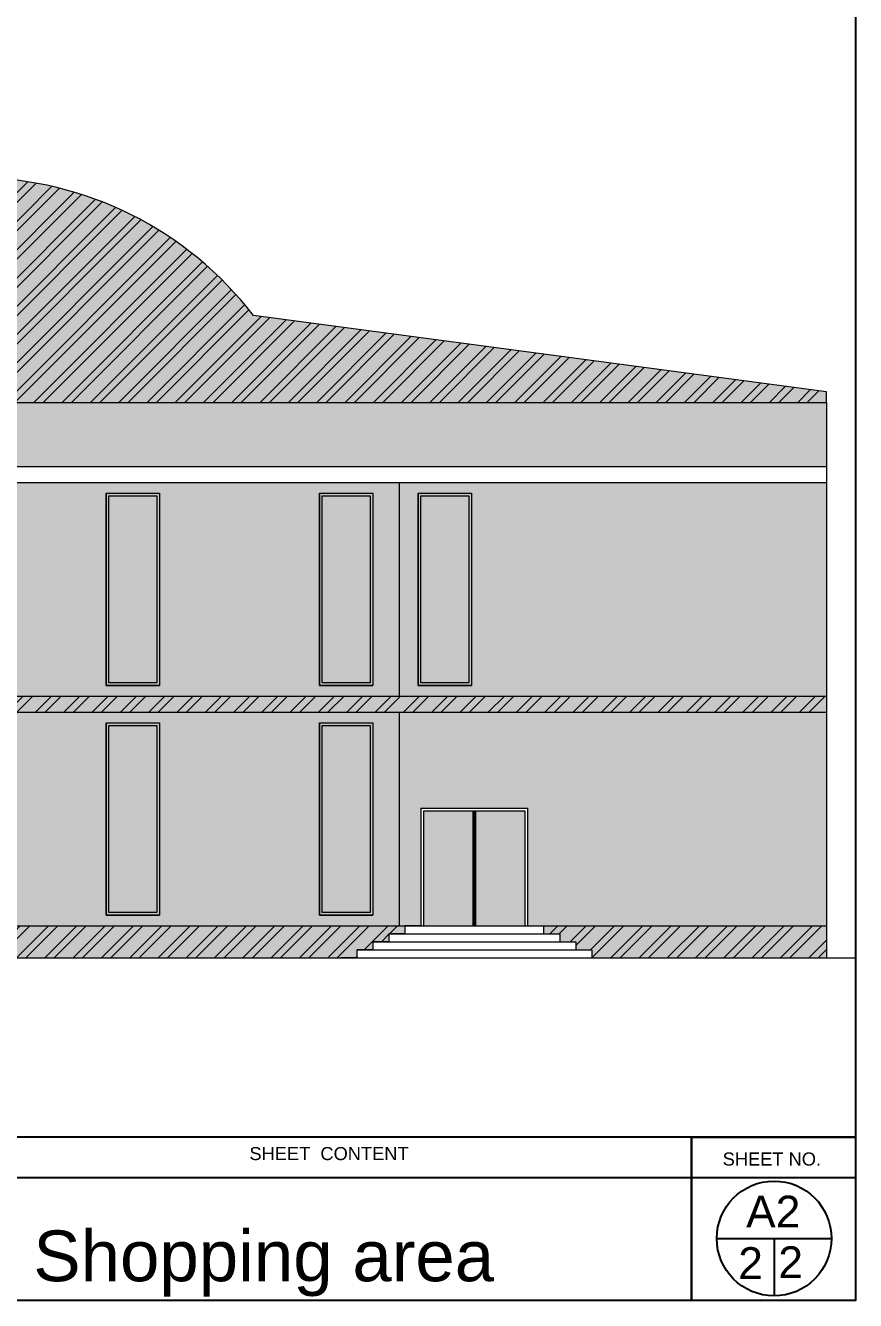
# Model space of a CAD drawing. Header units: inches. Extents: x 17 to 458, y 103 to 566.
# Drawn here: x 425.4 to 458.1, y 217.4 to 267.7 of the extents above; entities that cross this region are included whole.
import ezdxf

# ---------------------------------------------------------------- set-up
doc = ezdxf.new("R2010")
doc.units = ezdxf.units.IN
doc.header["$MEASUREMENT"] = 0
doc.styles.get("Standard").update_dxf_attribs({"font": 'arial.ttf'})
pattern_1 = [(45, (60.07, 198.5654), (-0.5579989, 0.5579989), []), (45, (60.442, 198.5654), (-0.5579989, 0.5579989), [])]

msp = doc.modelspace()

# ---------------------------------------------------------------- hatches: boundary and pattern name
at = {"lineweight": 0, "true_color": 0xcd6928}
h = msp.add_hatch(color=32, dxfattribs=at)
h.dxf.hatch_style = 1
h.paths.add_polyline_path([(412.45821, 256.47505), (389.60976, 253.23949), (389.60976, 252.81862), (456.94882, 252.81862), (456.94882, 253.23949), (434.34954, 256.23968, 0.4864023)])
at = {"lineweight": 0, "true_color": 0xf8d731}
h = msp.add_hatch(dxfattribs=at)
h.set_pattern_fill('ANSI32', color=40, scale=2.104346)
h.set_pattern_definition(pattern_1)
h.paths.add_polyline_path([(456.94882, 252.81862), (456.94882, 253.23949), (434.34954, 256.23968, 0.4864023), (412.45821, 256.47505), (389.60976, 253.23949), (389.60976, 252.81862)])
at = {"lineweight": 0, "true_color": 0xcd6928}
h = msp.add_hatch(color=32, dxfattribs=at)
h.dxf.hatch_style = 1
h.paths.add_polyline_path([(389.60976, 252.81862), (389.60976, 250.29341), (456.94882, 250.29341), (456.94882, 252.81862)])
at = {"lineweight": 0, "true_color": 0xfeeab9}
h = msp.add_hatch(color=254, dxfattribs=at)
h.dxf.hatch_style = 1
h.paths.add_polyline_path([(440.11405, 249.6621), (389.60976, 249.6621), (389.60976, 241.24472), (440.11405, 241.24472)])
h.paths.add_polyline_path([(394.87062, 249.24123), (396.97497, 249.24123), (396.97497, 241.66559), (394.87062, 241.66559)], flags=16)
h.paths.add_polyline_path([(394.97584, 249.13602), (396.86975, 249.13602), (396.86975, 241.77081), (394.97584, 241.77081)], flags=0)
h.paths.add_polyline_path([(403.288, 249.24123), (405.39235, 249.24123), (405.39235, 241.66559), (403.288, 241.66559)], flags=16)
h.paths.add_polyline_path([(403.39322, 249.13602), (405.28713, 249.13602), (405.28713, 241.77081), (403.39322, 241.77081)], flags=0)
h.paths.add_polyline_path([(411.70539, 249.24123), (413.80973, 249.24123), (413.80973, 241.66559), (411.70539, 241.66559)], flags=16)
h.paths.add_polyline_path([(411.8106, 249.13602), (413.70451, 249.13602), (413.70451, 241.77081), (411.8106, 241.77081)], flags=0)
h.paths.add_polyline_path([(420.12277, 249.24123), (422.22711, 249.24123), (422.22711, 241.66559), (420.12277, 241.66559)], flags=16)
h.paths.add_polyline_path([(420.22799, 249.13602), (422.1219, 249.13602), (422.1219, 241.77081), (420.22799, 241.77081)], flags=0)
h.paths.add_polyline_path([(428.54015, 249.24123), (430.6445, 249.24123), (430.6445, 241.66559), (428.54015, 241.66559)], flags=16)
h.paths.add_polyline_path([(428.64537, 249.13602), (430.53928, 249.13602), (430.53928, 241.77081), (428.64537, 241.77081)], flags=0)
h.paths.add_polyline_path([(436.95753, 249.24123), (439.06188, 249.24123), (439.06188, 241.66559), (436.95753, 241.66559)], flags=16)
h.paths.add_polyline_path([(437.06275, 249.13602), (438.95666, 249.13602), (438.95666, 241.77081), (437.06275, 241.77081)], flags=0)
h.paths.add_polyline_path([(440.11405, 240.61342), (389.60976, 240.61342), (389.60976, 232.19603), (440.11405, 232.19603)])
h.paths.add_polyline_path([(394.87062, 240.19255), (396.97497, 240.19255), (396.97497, 232.6169), (394.87062, 232.6169)], flags=16)
h.paths.add_polyline_path([(394.97584, 240.08733), (396.86975, 240.08733), (396.86975, 232.72212), (394.97584, 232.72212)], flags=0)
h.paths.add_polyline_path([(403.288, 240.19255), (405.39235, 240.19255), (405.39235, 232.6169), (403.288, 232.6169)], flags=16)
h.paths.add_polyline_path([(403.39322, 240.08733), (405.28713, 240.08733), (405.28713, 232.72212), (403.39322, 232.72212)], flags=0)
h.paths.add_polyline_path([(411.70539, 240.19255), (413.80973, 240.19255), (413.80973, 232.6169), (411.70539, 232.6169)], flags=16)
h.paths.add_polyline_path([(411.8106, 240.08733), (413.70451, 240.08733), (413.70451, 232.72212), (411.8106, 232.72212)], flags=0)
h.paths.add_polyline_path([(420.12277, 240.19255), (422.22711, 240.19255), (422.22711, 232.6169), (420.12277, 232.6169)], flags=16)
h.paths.add_polyline_path([(420.22799, 240.08733), (422.1219, 240.08733), (422.1219, 232.72212), (420.22799, 232.72212)], flags=0)
h.paths.add_polyline_path([(428.54015, 240.19255), (430.6445, 240.19255), (430.6445, 232.6169), (428.54015, 232.6169)], flags=16)
h.paths.add_polyline_path([(428.64537, 240.08733), (430.53928, 240.08733), (430.53928, 232.72212), (428.64537, 232.72212)], flags=0)
h.paths.add_polyline_path([(436.95753, 240.19255), (439.06188, 240.19255), (439.06188, 232.6169), (436.95753, 232.6169)], flags=16)
h.paths.add_polyline_path([(437.06275, 240.08733), (438.95666, 240.08733), (438.95666, 232.72212), (437.06275, 232.72212)], flags=0)
h.paths.add_polyline_path([(456.94882, 249.6621), (440.11405, 249.6621), (440.11405, 241.24472), (456.94882, 241.24472)])
h.paths.add_polyline_path([(442.95492, 241.66559), (440.85057, 241.66559), (440.85057, 249.24123), (442.95492, 249.24123)], flags=16)
h.paths.add_polyline_path([(442.8497, 241.77081), (440.95579, 241.77081), (440.95579, 249.13602), (442.8497, 249.13602)], flags=0)
h.paths.add_polyline_path([(456.94882, 240.61342), (440.11405, 240.61342), (440.11405, 232.19603), (440.95579, 232.19603), (440.95579, 236.8256), (443.06014, 236.8256), (445.16448, 236.8256), (445.16448, 232.19603), (456.94882, 232.19603)])
at = {"lineweight": 0, "true_color": 0x000000}
h = msp.add_hatch(color=18, dxfattribs=at)
h.dxf.hatch_style = 1
h.paths.add_polyline_path([(428.54015, 241.66559), (430.6445, 241.66559), (430.6445, 249.24123), (428.54015, 249.24123)])
h.paths.add_polyline_path([(428.64537, 241.77081), (430.53928, 241.77081), (430.53928, 249.13602), (428.64537, 249.13602)], flags=16)
h = msp.add_hatch(color=18, dxfattribs=at)
h.dxf.hatch_style = 1
h.paths.add_polyline_path([(436.95753, 241.66559), (439.06188, 241.66559), (439.06188, 249.24123), (436.95753, 249.24123)])
h.paths.add_polyline_path([(437.06275, 241.77081), (438.95666, 241.77081), (438.95666, 249.13602), (437.06275, 249.13602)], flags=16)
h = msp.add_hatch(color=18, dxfattribs=at)
h.dxf.hatch_style = 1
h.paths.add_polyline_path([(440.85057, 241.66559), (442.95492, 241.66559), (442.95492, 249.24123), (440.85057, 249.24123)])
h.paths.add_polyline_path([(440.95579, 241.77081), (442.8497, 241.77081), (442.8497, 249.13602), (440.95579, 249.13602)], flags=16)
at = {"lineweight": 0}
h = msp.add_hatch(color=6, dxfattribs=at)
h.dxf.hatch_style = 1
h.set_gradient(color1=(173, 221, 247))
h.paths.add_polyline_path([(428.64537, 241.77081), (430.53928, 241.77081), (430.53928, 249.13602), (428.64537, 249.13602)])
h = msp.add_hatch(color=6, dxfattribs=at)
h.dxf.hatch_style = 1
h.set_gradient(color1=(173, 221, 247))
h.paths.add_polyline_path([(437.06275, 241.77081), (438.95666, 241.77081), (438.95666, 249.13602), (437.06275, 249.13602)])
h = msp.add_hatch(color=6, dxfattribs=at)
h.dxf.hatch_style = 1
h.set_gradient(color1=(173, 221, 247))
h.paths.add_polyline_path([(440.95579, 241.77081), (442.8497, 241.77081), (442.8497, 249.13602), (440.95579, 249.13602)])
at = {"lineweight": 0, "true_color": 0xcd6928}
h = msp.add_hatch(color=32, dxfattribs=at)
h.dxf.hatch_style = 1
h.paths.add_polyline_path([(456.94882, 241.24472), (389.60976, 241.24472), (389.60976, 240.61342), (456.94882, 240.61342)])
at = {"lineweight": 0, "true_color": 0xf8d731}
h = msp.add_hatch(dxfattribs=at)
h.set_pattern_fill('ANSI32', color=40, scale=2.104346)
h.set_pattern_definition(pattern_1)
h.paths.add_polyline_path([(456.94882, 241.24472), (389.60976, 241.24472), (389.60976, 240.61342), (456.94882, 240.61342)])
h.paths.add_polyline_path([(438.43058, 231.24908), (439.06188, 231.24908), (439.06188, 231.56473), (439.69318, 231.56473), (439.69318, 231.88038), (440.32449, 231.88038), (440.32449, 232.19603), (389.60976, 232.19603), (389.60976, 230.93343), (438.43058, 230.93343)])
h.paths.add_polyline_path([(456.94882, 232.19603), (445.79579, 232.19603), (445.79579, 231.88038), (446.42709, 231.88038), (446.42709, 231.56473), (447.05839, 231.56473), (447.05839, 231.24908), (447.6897, 231.24908), (447.6897, 230.93343), (456.94882, 230.93343)])
at = {"lineweight": 0, "true_color": 0x000000}
h = msp.add_hatch(color=18, dxfattribs=at)
h.dxf.hatch_style = 1
h.paths.add_polyline_path([(428.54015, 232.6169), (430.6445, 232.6169), (430.6445, 240.19255), (428.54015, 240.19255)])
h.paths.add_polyline_path([(428.64537, 232.72212), (430.53928, 232.72212), (430.53928, 240.08733), (428.64537, 240.08733)], flags=16)
h = msp.add_hatch(color=18, dxfattribs=at)
h.dxf.hatch_style = 1
h.paths.add_polyline_path([(436.95753, 232.6169), (439.06188, 232.6169), (439.06188, 240.19255), (436.95753, 240.19255)])
h.paths.add_polyline_path([(437.06275, 232.72212), (438.95666, 232.72212), (438.95666, 240.08733), (437.06275, 240.08733)], flags=16)
at = {"lineweight": 0}
h = msp.add_hatch(color=6, dxfattribs=at)
h.dxf.hatch_style = 1
h.set_gradient(color1=(173, 221, 247))
h.paths.add_polyline_path([(428.64537, 232.72212), (430.53928, 232.72212), (430.53928, 240.08733), (428.64537, 240.08733)])
h = msp.add_hatch(color=6, dxfattribs=at)
h.dxf.hatch_style = 1
h.set_gradient(color1=(173, 221, 247))
h.paths.add_polyline_path([(437.06275, 232.72212), (438.95666, 232.72212), (438.95666, 240.08733), (437.06275, 240.08733)])
h = msp.add_hatch(color=9, dxfattribs=at)
h.dxf.hatch_style = 1
h.paths.add_polyline_path([(445.05927, 236.72038), (443.11275, 236.72038), (443.11275, 232.19603), (445.05927, 232.19603)])
h.paths.add_polyline_path([(443.00753, 236.72038), (441.06101, 236.72038), (441.06101, 232.19603), (443.00753, 232.19603)])
at = {"lineweight": 0, "true_color": 0xcd6928}
h = msp.add_hatch(color=32, dxfattribs=at)
h.dxf.hatch_style = 1
h.paths.add_polyline_path([(439.69318, 231.88038), (440.32449, 231.88038), (440.32449, 232.19603), (389.60976, 232.19603), (389.60976, 230.93343), (438.43058, 230.93343), (438.43058, 231.24908), (439.06188, 231.24908), (439.06188, 231.56473), (439.69318, 231.56473)])
h.paths.add_polyline_path([(456.94882, 232.19603), (445.79579, 232.19603), (445.79579, 231.88038), (446.42709, 231.88038), (446.42709, 231.56473), (447.05839, 231.56473), (447.05839, 231.24908), (447.6897, 231.24908), (447.6897, 230.93343), (456.94882, 230.93343)])

# ---------------------------------------------------------------- linework, layer by layer
at = {"color": 240, "true_color": 0xed1f24}
for p, q in [((458.09613, 317.92086), (458.09613, 217.42592)), ((458.09613, 223.8679), (303.05907, 223.8679)), ((451.62239, 223.8679), (451.62239, 217.42592)), ((458.09613, 222.25741), (309.53281, 222.25741)), ((458.09613, 217.42592), (303.05907, 217.42592)), ((458.09613, 217.42592), (303.05907, 217.42592))]:
    msp.add_line(p, q, dxfattribs=at)
at = {"color": 6, "lineweight": 0}
for p, q in [((456.94882, 253.23949), (434.34954, 256.23968)), ((389.60976, 252.81862), (456.94882, 252.81862)), ((456.94882, 252.81862), (456.94882, 253.23949)), ((389.60976, 250.29341), (456.94882, 250.29341)), ((389.60976, 249.6621), (456.94882, 249.6621)), ((428.54015, 249.24123), (430.6445, 249.24123)), ((428.54015, 249.24123), (430.6445, 249.24123)), ((436.95753, 249.24123), (439.06188, 249.24123)), ((436.95753, 249.24123), (439.06188, 249.24123)), ((440.85057, 249.24123), (442.95492, 249.24123)), ((440.85057, 249.24123), (442.95492, 249.24123)), ((389.60976, 241.24472), (456.94882, 241.24472)), ((428.54015, 241.66559), (430.6445, 241.66559)), ((428.54015, 241.66559), (430.6445, 241.66559)), ((436.95753, 241.66559), (439.06188, 241.66559)), ((436.95753, 241.66559), (439.06188, 241.66559)), ((440.85057, 241.66559), (442.95492, 241.66559)), ((440.85057, 241.66559), (442.95492, 241.66559)), ((389.60976, 240.61342), (456.94882, 240.61342)), ((428.54015, 240.19255), (430.6445, 240.19255)), ((428.54015, 240.19255), (430.6445, 240.19255)), ((436.95753, 240.19255), (439.06188, 240.19255)), ((436.95753, 240.19255), (439.06188, 240.19255)), ((440.95579, 236.8256), (443.06014, 236.8256)), ((441.06101, 236.72038), (443.06014, 236.72038)), ((443.06014, 236.8256), (445.16448, 236.8256)), ((443.06014, 236.72038), (445.05927, 236.72038)), ((389.60976, 232.19603), (456.94882, 232.19603)), ((428.54015, 232.6169), (430.6445, 232.6169)), ((428.54015, 232.6169), (430.6445, 232.6169)), ((436.95753, 232.6169), (439.06188, 232.6169)), ((436.95753, 232.6169), (439.06188, 232.6169)), ((440.95579, 232.19603), (440.32449, 232.19603)), ((440.32449, 232.19603), (440.32449, 231.88038)), ((445.16448, 232.19603), (445.79579, 232.19603)), ((445.79579, 232.19603), (445.79579, 231.88038)), ((439.69318, 231.88038), (446.42709, 231.88038)), ((440.32449, 231.88038), (439.69318, 231.88038)), ((439.69318, 231.88038), (439.69318, 231.56473)), ((445.79579, 231.88038), (446.42709, 231.88038)), ((446.42709, 231.88038), (446.42709, 231.56473)), ((438.43058, 231.24908), (447.6897, 231.24908)), ((439.06188, 231.24908), (438.43058, 231.24908)), ((438.43058, 231.24908), (438.43058, 230.93343)), ((439.06188, 231.56473), (447.05839, 231.56473)), ((439.69318, 231.56473), (439.06188, 231.56473)), ((439.06188, 231.56473), (439.06188, 231.24908)), ((446.42709, 231.56473), (447.05839, 231.56473)), ((447.05839, 231.56473), (447.05839, 231.24908)), ((447.05839, 231.24908), (447.6897, 231.24908)), ((447.6897, 231.24908), (447.6897, 230.93343)), ((303.05907, 230.93343), (458.09613, 230.93343)), ((438.43058, 230.93343), (437.79927, 230.93343))]:
    msp.add_line(p, q, dxfattribs=at)
at = {"lineweight": 0}
for p, q in [((456.94882, 252.81862), (456.94882, 249.6621)), ((428.54015, 249.24123), (428.54015, 241.66559)), ((428.54015, 249.24123), (428.54015, 241.66559)), ((430.6445, 249.24123), (430.6445, 241.66559)), ((430.6445, 249.24123), (430.6445, 241.66559)), ((436.95753, 249.24123), (436.95753, 241.66559)), ((436.95753, 249.24123), (436.95753, 241.66559)), ((439.06188, 249.24123), (439.06188, 241.66559)), ((439.06188, 249.24123), (439.06188, 241.66559)), ((440.11405, 241.24472), (440.11405, 249.6621)), ((440.85057, 249.24123), (440.85057, 241.66559)), ((440.85057, 249.24123), (440.85057, 241.66559)), ((442.95492, 249.24123), (442.95492, 241.66559)), ((442.95492, 249.24123), (442.95492, 241.66559)), ((456.94882, 249.6621), (456.94882, 230.93343)), ((428.54015, 240.19255), (428.54015, 232.6169)), ((428.54015, 240.19255), (428.54015, 232.6169)), ((430.6445, 240.19255), (430.6445, 232.6169)), ((430.6445, 240.19255), (430.6445, 232.6169)), ((436.95753, 240.19255), (436.95753, 232.6169)), ((436.95753, 240.19255), (436.95753, 232.6169)), ((439.06188, 240.19255), (439.06188, 232.6169)), ((439.06188, 240.19255), (439.06188, 232.6169)), ((440.11405, 232.19603), (440.11405, 240.61342)), ((440.95579, 236.8256), (440.95579, 232.19603)), ((441.06101, 236.72038), (441.06101, 232.19603)), ((443.00753, 236.72038), (443.00753, 232.19603)), ((443.06014, 236.72038), (443.06014, 232.19603)), ((443.11275, 236.72038), (443.11275, 232.19603)), ((445.05927, 236.72038), (445.05927, 232.19603)), ((445.16448, 236.8256), (445.16448, 232.19603))]:
    msp.add_line(p, q, dxfattribs=at)
at = {"color": 8}
for p, q in [((452.62295, 219.87093), (457.14603, 219.87093)), ((454.88449, 219.87093), (454.88449, 217.60939))]:
    msp.add_line(p, q, dxfattribs=at)
at = {"color": 6, "lineweight": 0}
for points in [[(428.54015, 249.24123), (430.6445, 249.24123), (430.6445, 241.66559), (428.54015, 241.66559)], [(436.95753, 249.24123), (439.06188, 249.24123), (439.06188, 241.66559), (436.95753, 241.66559)], [(440.85057, 249.24123), (442.95492, 249.24123), (442.95492, 241.66559), (440.85057, 241.66559)], [(428.64537, 249.13602), (430.53928, 249.13602), (430.53928, 241.77081), (428.64537, 241.77081)], [(437.06275, 249.13602), (438.95666, 249.13602), (438.95666, 241.77081), (437.06275, 241.77081)], [(440.95579, 249.13602), (442.8497, 249.13602), (442.8497, 241.77081), (440.95579, 241.77081)], [(428.54015, 240.19255), (430.6445, 240.19255), (430.6445, 232.6169), (428.54015, 232.6169)], [(436.95753, 240.19255), (439.06188, 240.19255), (439.06188, 232.6169), (436.95753, 232.6169)], [(428.64537, 240.08733), (430.53928, 240.08733), (430.53928, 232.72212), (428.64537, 232.72212)], [(437.06275, 240.08733), (438.95666, 240.08733), (438.95666, 232.72212), (437.06275, 232.72212)]]:
    msp.add_lwpolyline(points, close=True, dxfattribs=at)
at = {"color": 240, "true_color": 0xed1f24}
msp.add_lwpolyline([(451.62239, 223.8679), (458.09613, 223.8679), (458.09613, 217.42592), (451.62239, 217.42592)], close=True, dxfattribs=at)
at = {"color": 8}
msp.add_circle((454.88449, 219.87093), 2.26154, dxfattribs=at)
at = {"color": 6, "lineweight": 0}
msp.add_arc((423.31152, 247.76771), 13.91446, 37.507202, 141.260782, dxfattribs=at)

# ---------------------------------------------------------------- texts
at = {"color": 18, "true_color": 0x000000}
for s, height, p in [('SHEET  CONTENT', 0.5153587, (434.19014, 222.95843)), ('SHEET NO.', 0.515359, (452.85678, 222.74386))]:
    msp.add_text(s, height=height, dxfattribs=at).set_placement(p)
at = {"color": 140}
msp.add_text('A2', height=1.252322, dxfattribs=at).set_placement((453.78116, 220.3042))
at = {"color": 1}
for p in [(453.47001, 218.27412), (455.05117, 218.30816)]:
    msp.add_text('2', height=1.25232, dxfattribs=at).set_placement(p)
at = {"lineweight": 0, "insert": (425.66822, 220.18455), "char_height": 2, "attachment_point": 1}
msp.add_mtext_dynamic_manual_height_columns('Shopping area', width=19.5565234, gutter_width=1, heights=[0], dxfattribs=at)

doc.saveas('drawing.dxf')
